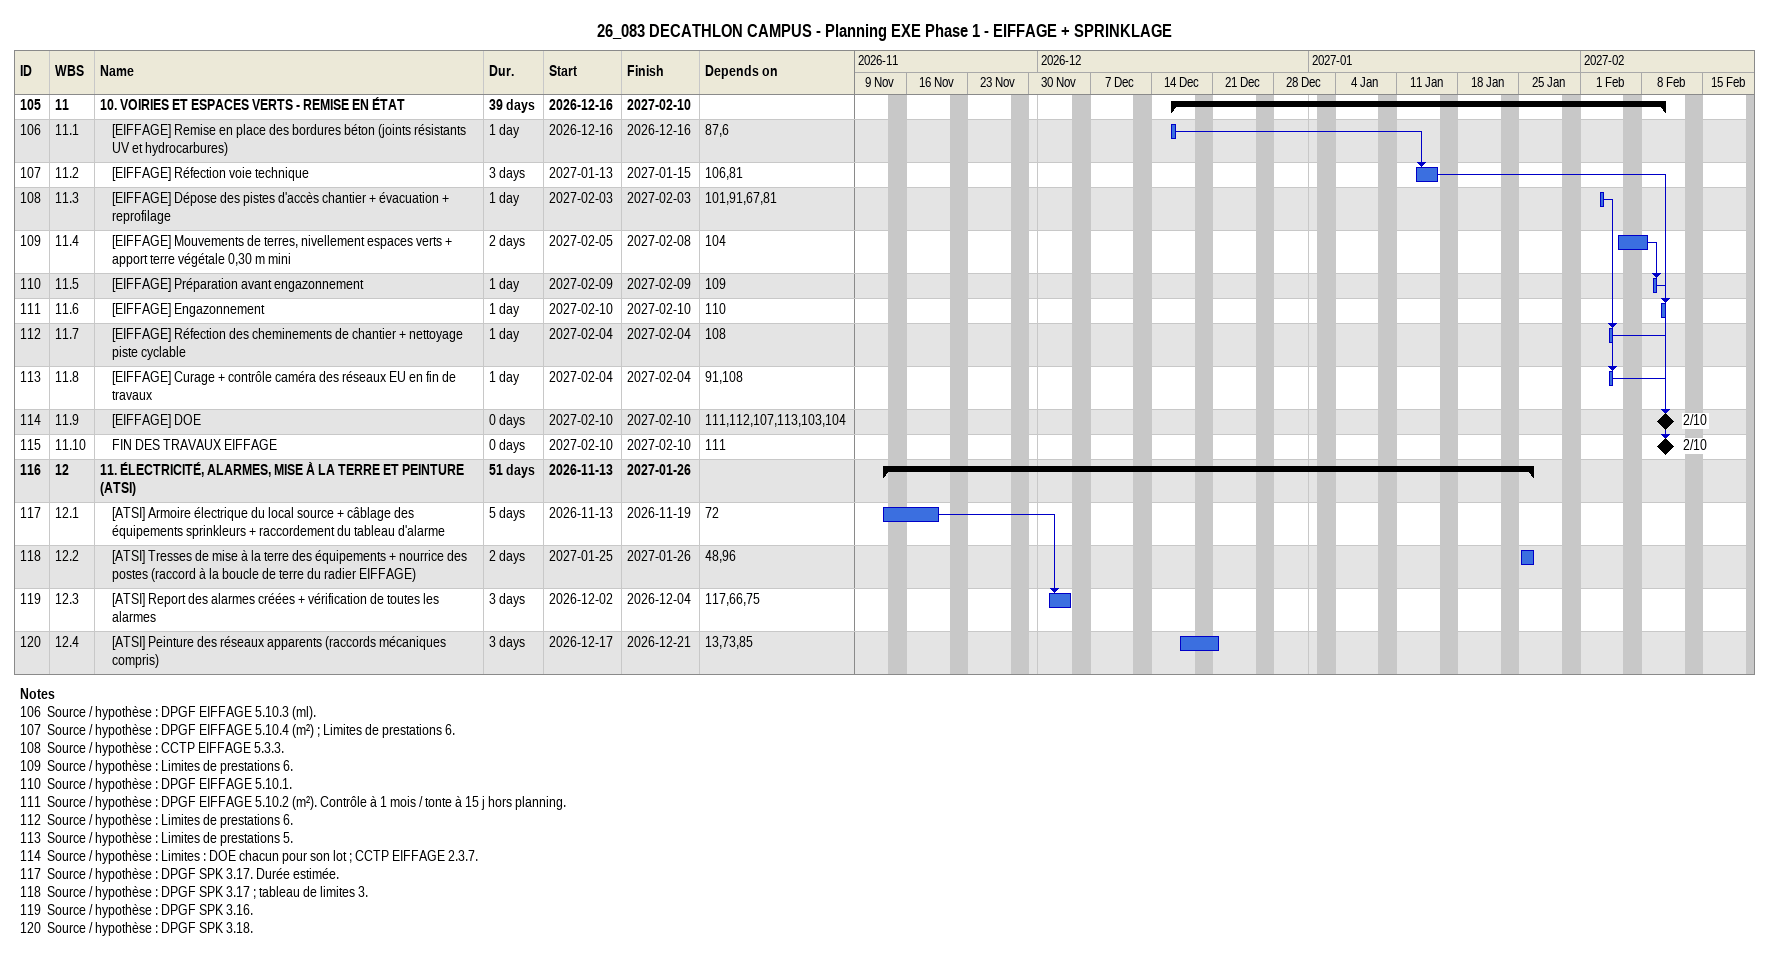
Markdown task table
26_083 DECATHLON CAMPUS - Planning EXE Phase 1 - EIFFAGE + SPRINKLAGE

| ID | WBS | Task | Duration | Start | Finish | Predecessors |
|---|---|---|---|---|---|---|
| 105 | 11 | **10. VOIRIES ET ESPACES VERTS - REMISE EN ÉTAT** | 39d | 2026-12-16 | 2027-02-10 |  |
| 106 | 11.1 | [EIFFAGE] Remise en place des bordures béton (joints résistants UV et hydrocarbures) | 1d | 2026-12-16 | 2026-12-16 | 87, 6 |
| 107 | 11.2 | [EIFFAGE] Réfection voie technique | 3d | 2027-01-13 | 2027-01-15 | 106, 81 |
| 108 | 11.3 | [EIFFAGE] Dépose des pistes d'accès chantier + évacuation + reprofilage | 1d | 2027-02-03 | 2027-02-03 | 101, 91, 67, 81 |
| 109 | 11.4 | [EIFFAGE] Mouvements de terres, nivellement espaces verts + apport terre végétale 0,30 m mini | 2d | 2027-02-05 | 2027-02-08 | 104 |
| 110 | 11.5 | [EIFFAGE] Préparation avant engazonnement | 1d | 2027-02-09 | 2027-02-09 | 109 |
| 111 | 11.6 | [EIFFAGE] Engazonnement | 1d | 2027-02-10 | 2027-02-10 | 110 |
| 112 | 11.7 | [EIFFAGE] Réfection des cheminements de chantier + nettoyage piste cyclable | 1d | 2027-02-04 | 2027-02-04 | 108 |
| 113 | 11.8 | [EIFFAGE] Curage + contrôle caméra des réseaux EU en fin de travaux | 1d | 2027-02-04 | 2027-02-04 | 91, 108 |
| 114 | 11.9 | [EIFFAGE] DOE | 0d | 2027-02-10 | 2027-02-10 | 111, 112, 107, 113, 103, 104 |
| 115 | 11.10 | FIN DES TRAVAUX EIFFAGE | 0d | 2027-02-10 | 2027-02-10 | 111 |
| 116 | 12 | **11. ÉLECTRICITÉ, ALARMES, MISE À LA TERRE ET PEINTURE (ATSI)** | 51d | 2026-11-13 | 2027-01-26 |  |
| 117 | 12.1 | [ATSI] Armoire électrique du local source + câblage des équipements sprinkleurs + raccordement du tableau d'alarme | 5d | 2026-11-13 | 2026-11-19 | 72 |
| 118 | 12.2 | [ATSI] Tresses de mise à la terre des équipements + nourrice des postes (raccord à la boucle de terre du radier EIFFAGE) | 2d | 2027-01-25 | 2027-01-26 | 48, 96 |
| 119 | 12.3 | [ATSI] Report des alarmes créées + vérification de toutes les alarmes | 3d | 2026-12-02 | 2026-12-04 | 117, 66, 75 |
| 120 | 12.4 | [ATSI] Peinture des réseaux apparents (raccords mécaniques compris) | 3d | 2026-12-17 | 2026-12-21 | 13, 73, 85 |

Notes
- 106: Source / hypothèse : DPGF EIFFAGE 5.10.3 (ml).
- 107: Source / hypothèse : DPGF EIFFAGE 5.10.4 (m²) ; Limites de prestations 6.
- 108: Source / hypothèse : CCTP EIFFAGE 5.3.3.
- 109: Source / hypothèse : Limites de prestations 6.
- 110: Source / hypothèse : DPGF EIFFAGE 5.10.1.
- 111: Source / hypothèse : DPGF EIFFAGE 5.10.2 (m²). Contrôle à 1 mois / tonte à 15 j hors planning.
- 112: Source / hypothèse : Limites de prestations 6.
- 113: Source / hypothèse : Limites de prestations 5.
- 114: Source / hypothèse : Limites : DOE chacun pour son lot ; CCTP EIFFAGE 2.3.7.
- 117: Source / hypothèse : DPGF SPK 3.17. Durée estimée.
- 118: Source / hypothèse : DPGF SPK 3.17 ; tableau de limites 3.
- 119: Source / hypothèse : DPGF SPK 3.16.
- 120: Source / hypothèse : DPGF SPK 3.18.
